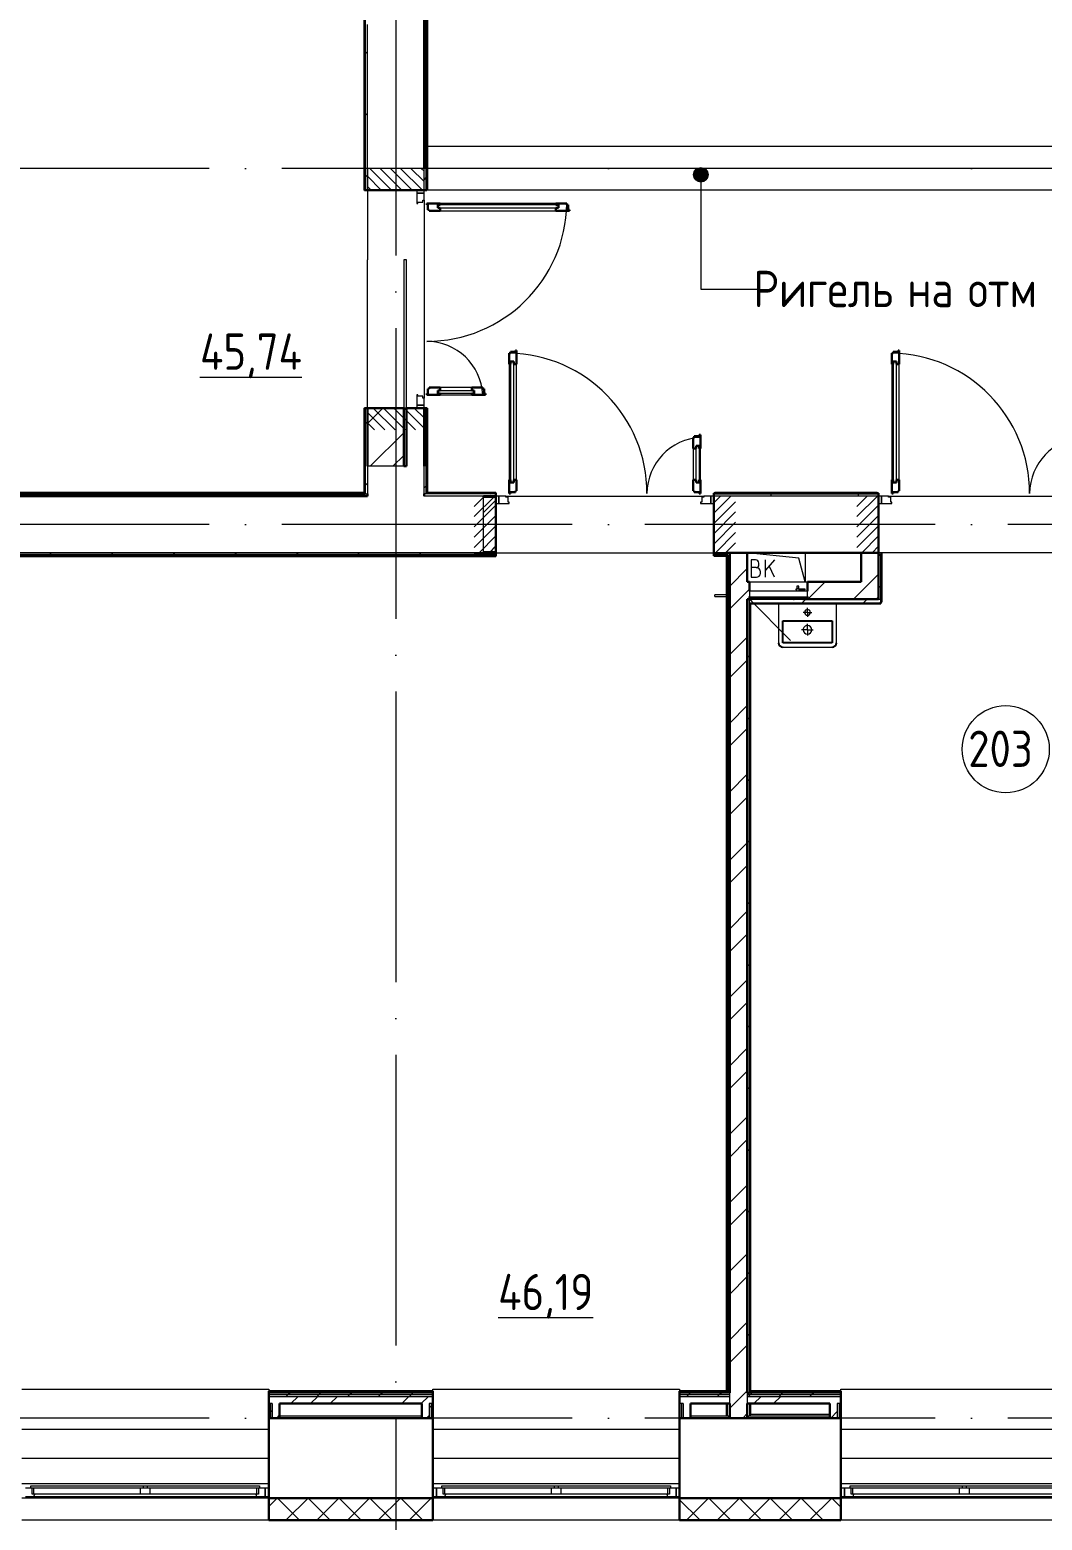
# Model space of a CAD drawing. Header units: millimetres. Extents: x -259793 to 503324, y -44556 to 93494.
# Drawn here: x 104316 to 111288, y -20938 to -10682 of the extents above; entities that cross this region are included whole.
import ezdxf

# ---------------------------------------------------------------- set-up
doc = ezdxf.new("R2010")
doc.units = ezdxf.units.MM
for name, pattern in [('ADSK_Линия сетки', [25, 20, -2.5, 0, -2.5]), ('ADSK_Сверху', [450, 300, -150]), ('ADSK_Штриховая_ш2 п1_5', [4.5, 3, -1.5])]:
    doc.linetypes.add(name, pattern=pattern)
for name, color, linetype, lineweight in [('_ Окна', 7, 'Continuous', 9), ('Аннотация', 7, 'Continuous', 18), ('Двери', 252, 'Continuous', 9), ('Линии', 7, 'Continuous', 9), ('Марки помещений', 252, 'Continuous', 20), ('Оборудование', 8, 'Continuous', 18), ('Ограждение', 252, 'Continuous', 9), ('Окна', 252, 'Continuous', 9), ('Оси', 252, 'Continuous', 9), ('Перекрытие', 252, 'Continuous', 18), ('Стены внутренние', 7, 'Continuous', 18), ('Стены наружные', 7, 'Continuous', 18), ('Стены штриховка', 7, 'Continuous', 9)]:
    doc.layers.add(name, color=color, linetype=linetype, lineweight=lineweight)
doc.layers.add('Двери открывание', color=7, linetype='Continuous', lineweight=9, true_color=0xc0c0c0)
doc.layers.add('Узлы', color=7, linetype='Continuous')
doc.styles.add('GOST Common_2', font='', dxfattribs={"width": 0.9, "height": 250})
doc.styles.get('GOST Common_2').set_extended_font_data('GOST type B')

# ---------------------------------------------------------------- blocks, each defined once
blk = doc.blocks.new('2 этаж')
at = {"layer": 'Аннотация', "lineweight": 9, "true_color": 0x636466}
h = blk.add_hatch(color=251, dxfattribs=at)
edge = h.paths.add_edge_path()
edge.add_arc((108927, -10083), 50, 0, 360)
at = {"layer": 'Двери', "lineweight": 18, "true_color": 0x636466}
h = blk.add_hatch(dxfattribs=at)
h.set_pattern_fill('FP_2', color=251, angle=-90, style=0, pattern_type=2)
h.set_pattern_definition([(315, (106826.006, -10814.253), (35.3553, 35.3553), [])])
h.paths.add_polyline_path([(106631, -11823), (106631, -11839), (107021, -11839), (107021, -11689), (106631, -11689)])
h.paths.add_polyline_path([(106631, -10189), (107021, -10189), (107021, -10039), (106631, -10039)])
h = blk.add_hatch(dxfattribs=at)
h.set_pattern_fill('FP_2', color=251, style=0, pattern_type=2)
h.set_pattern_definition([(45, (108141.006, -12489.253), (-35.3553, 35.3553), [])])
h.paths.add_polyline_path([(109150, -12684), (109166, -12684), (109166, -12294), (109016, -12294), (109016, -12684)])
h.paths.add_polyline_path([(107516, -12684), (107516, -12294), (107366, -12294), (107366, -12684)])
h = blk.add_hatch(dxfattribs=at)
h.set_pattern_fill('FP_2', color=251, style=0, pattern_type=2)
h.set_pattern_definition([(45, (110776.005, -12489.253), (-35.3553, 35.3553), [])])
h.paths.add_polyline_path([(111785, -12684), (111801, -12684), (111801, -12294), (111651, -12294), (111651, -12684)])
h.paths.add_polyline_path([(110151, -12684), (110151, -12294), (110001, -12294), (110001, -12684)])
at = {"color": 251, "lineweight": 18, "true_color": 0x636466}
for p, q in [((109601, -12720), (109246, -12684)), ((109646, -12684), (109646, -12884)), ((109303, -12732), (109273, -12732)), ((109273, -12732), (109273, -12852)), ((109307, -12786), (109273, -12786)), ((109327, -12766), (109327, -12756)), ((109337, -12826), (109337, -12816)), ((109433, -12732), (109373, -12804)), ((109373, -12852), (109373, -12732)), ((109433, -12852), (109397, -12775)), ((109646, -12884), (109601, -12720)), ((109273, -12852), (109310, -12852))]:
    blk.add_line(p, q, dxfattribs=at)
for centre, radius, start, end in [((109303, -12756), 23.3, 0, 90), ((109307, -12766), 20, 270, 0), ((109307, -12816), 30, 0, 90), ((109310, -12826), 26.7, 270, 0)]:
    blk.add_arc(centre, radius, start, end, dxfattribs=at)
at = {"layer": '_ Окна', "color": 251, "lineweight": 18, "true_color": 0x636466}
for p, q in [((104314, -19121), (104276, -19121)), ((104322, -19162), (104322, -19121)), ((104334, -19162), (104322, -19162)), ((104335, -19179), (104340, -19162)), ((105862, -19162), (105867, -19179)), ((105880, -19162), (105868, -19162)), ((105880, -19121), (105880, -19162)), ((105926, -19121), (105888, -19121)), ((105926, -19179), (105926, -19121)), ((107144, -19121), (107106, -19121)), ((107106, -19121), (107106, -19179)), ((107152, -19162), (107152, -19121)), ((107164, -19162), (107152, -19162)), ((107165, -19179), (107170, -19162)), ((108692, -19162), (108697, -19179)), ((108710, -19162), (108698, -19162)), ((108710, -19121), (108710, -19162)), ((108756, -19121), (108718, -19121)), ((108756, -19179), (108756, -19121)), ((109954, -19121), (109916, -19121)), ((109916, -19121), (109916, -19179)), ((109962, -19162), (109962, -19121)), ((109974, -19162), (109962, -19162)), ((109975, -19179), (109980, -19162)), ((104276, -19179), (104335, -19179)), ((105867, -19179), (105926, -19179)), ((107106, -19179), (107165, -19179)), ((108697, -19179), (108756, -19179)), ((109916, -19179), (109975, -19179))]:
    blk.add_line(p, q, dxfattribs=at)
at = {"layer": '_ Окна', "color": 251, "true_color": 0x636466}
for p, q in [((105951, -19121), (105926, -19121)), ((105926, -19121), (105926, -19179)), ((107106, -19121), (107081, -19121)), ((107106, -19179), (107106, -19121)), ((108781, -19121), (108756, -19121)), ((108756, -19121), (108756, -19179)), ((109916, -19121), (109891, -19121)), ((109916, -19179), (109916, -19121)), ((105926, -19179), (105951, -19179)), ((107081, -19179), (107106, -19179)), ((108756, -19179), (108781, -19179)), ((109891, -19179), (109916, -19179))]:
    blk.add_line(p, q, dxfattribs=at)
at = {"layer": 'Аннотация', "color": 251, "lineweight": 9, "true_color": 0x636466}
for p, q in [((108927, -10083), (108927, -10869)), ((108927, -10869), (109312, -10869))]:
    blk.add_line(p, q, dxfattribs=at)
blk.add_circle((108927, -10083), 50, dxfattribs=at)
at = {"layer": 'Двери', "color": 251, "linetype": 'ADSK_Штриховая_ш2 п1_5', "true_color": 0x636466}
for p, q in [((106631, -10039), (106631, -10189)), ((107021, -10189), (107021, -10039)), ((106631, -10189), (107021, -10189)), ((107021, -11689), (106631, -11689)), ((106631, -11689), (106631, -11839)), ((107021, -11839), (107021, -11689)), ((107516, -12294), (107366, -12294)), ((107516, -12684), (107516, -12294)), ((109166, -12294), (109016, -12294)), ((109016, -12294), (109016, -12684)), ((110151, -12294), (110001, -12294)), ((110151, -12684), (110151, -12294)), ((107366, -12684), (107516, -12684)), ((109016, -12684), (109166, -12684)), ((110001, -12684), (110151, -12684))]:
    blk.add_line(p, q, dxfattribs=at)
at = {"layer": 'Двери', "color": 251, "true_color": 0x636466}
for p, q in [((107021, -10189), (106971, -10189)), ((106971, -10189), (106971, -10209)), ((106971, -10209), (107021, -10209)), ((107021, -10209), (106971, -10209)), ((106971, -10209), (106971, -10281)), ((107021, -10209), (107021, -10189)), ((107021, -10258), (107021, -10209)), ((106971, -10281), (106979, -10281)), ((106979, -10281), (106979, -10272)), ((106979, -10272), (107013, -10272)), ((107013, -10272), (107013, -10258)), ((107013, -10258), (107021, -10258)), ((107115, -10290), (107115, -10311)), ((107947, -10290), (107115, -10290)), ((107115, -10311), (107947, -10311)), ((107929, -10281), (107133, -10281)), ((107133, -10331), (107929, -10331)), ((107947, -10311), (107947, -10290)), ((107617, -11368), (107617, -12200)), ((107638, -11368), (107617, -11368)), ((107638, -12200), (107638, -11368)), ((110252, -11368), (110252, -12200)), ((110273, -11368), (110252, -11368)), ((110273, -12200), (110273, -11368)), ((107608, -11386), (107608, -12182)), ((107658, -12182), (107658, -11386)), ((110243, -11386), (110243, -12182)), ((110293, -12182), (110293, -11386)), ((107115, -11567), (107367, -11567)), ((107115, -11588), (107115, -11567)), ((107367, -11588), (107115, -11588)), ((107349, -11547), (107133, -11547)), ((107367, -11567), (107367, -11588)), ((106979, -11597), (106971, -11597)), ((106971, -11597), (106971, -11669)), ((107021, -11669), (106971, -11669)), ((106971, -11669), (106971, -11689)), ((106971, -11669), (107021, -11669)), ((106971, -11689), (107021, -11689)), ((106979, -11606), (106979, -11597)), ((107013, -11606), (106979, -11606)), ((107013, -11620), (107013, -11606)), ((107021, -11620), (107013, -11620)), ((107021, -11669), (107021, -11620)), ((107021, -11689), (107021, -11669)), ((107133, -11597), (107349, -11597)), ((108874, -11966), (108874, -12182)), ((108894, -12200), (108894, -11948)), ((108894, -11948), (108915, -11948)), ((108915, -11948), (108915, -12200)), ((108924, -12182), (108924, -11966)), ((107617, -12200), (107638, -12200)), ((108915, -12200), (108894, -12200)), ((110252, -12200), (110273, -12200)), ((107516, -12294), (107516, -12344)), ((107536, -12294), (107516, -12294)), ((107536, -12344), (107536, -12294)), ((107585, -12294), (107536, -12294)), ((107536, -12294), (107536, -12344)), ((107585, -12302), (107585, -12294)), ((107599, -12302), (107585, -12302)), ((107599, -12336), (107599, -12302)), ((108947, -12302), (108933, -12302)), ((108933, -12302), (108933, -12336)), ((108947, -12294), (108947, -12302)), ((108996, -12294), (108947, -12294)), ((109016, -12294), (108996, -12294)), ((108996, -12294), (108996, -12344)), ((108996, -12344), (108996, -12294)), ((109016, -12344), (109016, -12294)), ((110151, -12294), (110151, -12344)), ((110171, -12294), (110151, -12294)), ((110171, -12344), (110171, -12294)), ((110220, -12294), (110171, -12294)), ((110171, -12294), (110171, -12344)), ((110220, -12302), (110220, -12294)), ((110234, -12302), (110220, -12302)), ((110234, -12336), (110234, -12302)), ((107516, -12344), (107536, -12344)), ((107536, -12344), (107608, -12344)), ((107608, -12336), (107599, -12336)), ((107608, -12344), (107608, -12336)), ((108933, -12336), (108924, -12336)), ((108924, -12336), (108924, -12344)), ((108924, -12344), (108996, -12344)), ((108996, -12344), (109016, -12344)), ((110151, -12344), (110171, -12344)), ((110171, -12344), (110243, -12344)), ((110243, -12336), (110234, -12336)), ((110243, -12344), (110243, -12336))]:
    blk.add_line(p, q, dxfattribs=at)
at = {"layer": 'Двери', "color": 251, "lineweight": 30, "true_color": 0x636466}
for p, q in [((107133, -10281), (107039, -10281)), ((107039, -10281), (107039, -10289)), ((107039, -10289), (107048, -10289)), ((107048, -10289), (107048, -10323)), ((107048, -10323), (107057, -10323)), ((107057, -10323), (107057, -10331)), ((107057, -10331), (107133, -10331)), ((107115, -10290), (107133, -10290)), ((107115, -10311), (107115, -10290)), ((107133, -10311), (107115, -10311)), ((107133, -10290), (107133, -10281)), ((107133, -10331), (107133, -10311)), ((108005, -10281), (107929, -10281)), ((107929, -10290), (107929, -10281)), ((107947, -10290), (107929, -10290)), ((107929, -10311), (107947, -10311)), ((107929, -10331), (107929, -10311)), ((107929, -10331), (108023, -10331)), ((107947, -10311), (107947, -10290)), ((108005, -10289), (108005, -10281)), ((108014, -10289), (108005, -10289)), ((108014, -10323), (108014, -10289)), ((108023, -10323), (108014, -10323)), ((108023, -10331), (108023, -10323)), ((107616, -11310), (107608, -11310)), ((107608, -11310), (107608, -11386)), ((107650, -11301), (107616, -11301)), ((107616, -11301), (107616, -11310)), ((107617, -11368), (107617, -11386)), ((107638, -11368), (107617, -11368)), ((107638, -11386), (107638, -11368)), ((107658, -11292), (107650, -11292)), ((107650, -11292), (107650, -11301)), ((107658, -11386), (107658, -11292)), ((110251, -11310), (110243, -11310)), ((110243, -11310), (110243, -11386)), ((110285, -11301), (110251, -11301)), ((110251, -11301), (110251, -11310)), ((110252, -11368), (110252, -11386)), ((110273, -11368), (110252, -11368)), ((110273, -11386), (110273, -11368)), ((110293, -11292), (110285, -11292)), ((110285, -11292), (110285, -11301)), ((110293, -11386), (110293, -11292)), ((107617, -11386), (107608, -11386)), ((107658, -11386), (107638, -11386)), ((110252, -11386), (110243, -11386)), ((110293, -11386), (110273, -11386)), ((107048, -11589), (107039, -11589)), ((107039, -11589), (107039, -11597)), ((107048, -11555), (107048, -11589)), ((107057, -11555), (107048, -11555)), ((107133, -11547), (107057, -11547)), ((107057, -11547), (107057, -11555)), ((107133, -11567), (107115, -11567)), ((107115, -11567), (107115, -11588)), ((107115, -11588), (107133, -11588)), ((107133, -11547), (107133, -11567)), ((107133, -11588), (107133, -11597)), ((107425, -11547), (107349, -11547)), ((107349, -11547), (107349, -11567)), ((107349, -11567), (107367, -11567)), ((107349, -11588), (107349, -11597)), ((107367, -11588), (107349, -11588)), ((107367, -11567), (107367, -11588)), ((107425, -11555), (107425, -11547)), ((107434, -11555), (107425, -11555)), ((107434, -11589), (107434, -11555)), ((107443, -11589), (107434, -11589)), ((107443, -11597), (107443, -11589)), ((107039, -11597), (107133, -11597)), ((107349, -11597), (107443, -11597)), ((108882, -11890), (108874, -11890)), ((108874, -11890), (108874, -11966)), ((108916, -11881), (108882, -11881)), ((108882, -11881), (108882, -11890)), ((108924, -11872), (108916, -11872)), ((108916, -11872), (108916, -11881)), ((108924, -11966), (108924, -11872)), ((108874, -11966), (108894, -11966)), ((108894, -11966), (108894, -11948)), ((108894, -11948), (108915, -11948)), ((108915, -11948), (108915, -11966)), ((108915, -11966), (108924, -11966)), ((107608, -12182), (107608, -12276)), ((107617, -12182), (107608, -12182)), ((107617, -12200), (107617, -12182)), ((107638, -12200), (107617, -12200)), ((107638, -12182), (107638, -12200)), ((107658, -12182), (107638, -12182)), ((107658, -12258), (107658, -12182)), ((108874, -12182), (108874, -12258)), ((108874, -12182), (108894, -12182)), ((108894, -12182), (108894, -12200)), ((108894, -12200), (108915, -12200)), ((108915, -12182), (108924, -12182)), ((108915, -12200), (108915, -12182)), ((108924, -12276), (108924, -12182)), ((110243, -12182), (110243, -12276)), ((110252, -12182), (110243, -12182)), ((110252, -12200), (110252, -12182)), ((110273, -12200), (110252, -12200)), ((110273, -12182), (110273, -12200)), ((110293, -12182), (110273, -12182)), ((110293, -12258), (110293, -12182)), ((107608, -12276), (107616, -12276)), ((107616, -12276), (107616, -12267)), ((107616, -12267), (107650, -12267)), ((107650, -12267), (107650, -12258)), ((107650, -12258), (107658, -12258)), ((108874, -12258), (108882, -12258)), ((108882, -12258), (108882, -12267)), ((108882, -12267), (108916, -12267)), ((108916, -12267), (108916, -12276)), ((108916, -12276), (108924, -12276)), ((110243, -12276), (110251, -12276)), ((110251, -12276), (110251, -12267)), ((110251, -12267), (110285, -12267)), ((110285, -12267), (110285, -12258)), ((110285, -12258), (110293, -12258))]:
    blk.add_line(p, q, dxfattribs=at)
at = {"layer": 'Двери открывание', "color": 251, "true_color": 0x636466}
for centre, radius, start, end in [((107039, -10263), 966, 270, 358.9323), ((107039, -11615), 386, 2.6728, 90), ((107590, -12276), 966, 0, 88.9323), ((110225, -12276), 966, 0, 88.9323), ((108942, -12276), 386, 92.6728, 180), ((111577, -12276), 386, 92.6728, 180)]:
    blk.add_arc(centre, radius, start, end, dxfattribs=at)
at = {"layer": 'Линии', "color": 251, "linetype": 'ADSK_Сверху', "ltscale": 100, "true_color": 0x636466}
for p, q in [((117881, -9889), (107016, -9889)), ((117881, -10189), (107016, -10189))]:
    blk.add_line(p, q, dxfattribs=at)
at = {"layer": 'Марки помещений', "color": 251, "true_color": 0x636466}
blk.add_circle((111026, -14036), 300, dxfattribs=at)
at = {"layer": 'Оборудование', "color": 251, "true_color": 0x636466}
for p, q in [((109588, -12914), (109588, -12931)), ((109601, -12914), (109588, -12914)), ((109601, -12931), (109601, -12914)), ((109261, -12949), (109261, -12986)), ((109661, -12949), (109261, -12949)), ((109261, -13004), (109544, -13287)), ((109262, -12987), (109660, -12987)), ((109268, -12987), (109268, -12996)), ((109269, -12997), (109653, -12997)), ((109280, -12999), (109280, -13004)), ((109280, -13004), (109642, -13004)), ((109565, -13004), (109565, -13006)), ((109565, -13006), (109569, -13006)), ((109629, -13006), (109569, -13006)), ((109590, -12934), (109581, -12934)), ((109581, -12934), (109581, -12939)), ((109581, -12939), (109590, -12939)), ((109585, -12933), (109585, -12949)), ((109604, -12933), (109585, -12933)), ((109588, -12931), (109586, -12933)), ((109601, -12931), (109588, -12931)), ((109645, -12934), (109599, -12934)), ((109599, -12939), (109645, -12939)), ((109603, -12933), (109601, -12931)), ((109604, -12949), (109604, -12933)), ((109629, -13006), (109633, -13006)), ((109633, -13006), (109633, -13004)), ((109642, -13004), (109642, -12999)), ((109645, -12939), (109645, -12934)), ((109654, -12996), (109654, -12987)), ((109661, -12986), (109661, -12949))]:
    blk.add_line(p, q, dxfattribs=at)
for points, knots in [([(109261, -12986), (109261, -12986), (109261, -12986), (109261, -12986), (109261, -12986), (109261, -12986), (109262, -12986), (109262, -12987), (109262, -12987), (109262, -12987)], [-1, -1, -1, -1, -0.833333, -0.666667, -0.5, -0.333333, -0.25, -0.166667, 0, 0, 0, 0]), ([(109268, -12996), (109268, -12996), (109268, -12997), (109268, -12997), (109268, -12997), (109268, -12997), (109268, -12997), (109269, -12997), (109269, -12997), (109269, -12997), (109269, -12997)], [-1, -1, -1, -1, -0.833333, -0.666667, -0.541667, -0.416667, -0.333333, -0.25, -0.166667, 0, 0, 0, 0]), ([(109278, -12997), (109279, -12997), (109279, -12997), (109279, -12997), (109279, -12997), (109279, -12998), (109280, -12998), (109280, -12998), (109280, -12998), (109280, -12998), (109280, -12998), (109280, -12999), (109280, -12999)], [-1, -1, -1, -1, -0.833333, -0.75, -0.666667, -0.583333, -0.5, -0.416667, -0.333333, -0.25, -0.166667, 0, 0, 0, 0]), ([(109642, -12999), (109642, -12999), (109642, -12998), (109642, -12998), (109642, -12998), (109642, -12998), (109642, -12998), (109643, -12998), (109643, -12997), (109643, -12997), (109643, -12997), (109643, -12997), (109644, -12997)], [0, 0, 0, 0, 0.166667, 0.25, 0.333333, 0.416667, 0.5, 0.583333, 0.666667, 0.75, 0.833333, 1, 1, 1, 1]), ([(109653, -12997), (109653, -12997), (109653, -12997), (109653, -12997), (109654, -12997), (109654, -12997), (109654, -12997), (109654, -12997), (109654, -12997), (109654, -12996), (109654, -12996)], [0, 0, 0, 0, 0.166667, 0.25, 0.333333, 0.416667, 0.541667, 0.666667, 0.833333, 1, 1, 1, 1]), ([(109660, -12987), (109660, -12987), (109660, -12987), (109660, -12986), (109661, -12986), (109661, -12986), (109661, -12986), (109661, -12986), (109661, -12986), (109661, -12986)], [0, 0, 0, 0, 0.166667, 0.25, 0.333333, 0.5, 0.666667, 0.833333, 1, 1, 1, 1])]:
    blk.add_open_spline(points, degree=3, knots=knots, dxfattribs=at)
at = {"layer": 'Ограждение', "color": 251, "true_color": 0x636466}
for p, q in [((107046, -10039), (107046, -5239)), ((106606, -5364), (106606, -10189)), ((107046, -10039), (107041, -10039)), ((107041, -10039), (107046, -10039)), ((107046, -10189), (107046, -10039)), ((106611, -10189), (106606, -10189)), ((107046, -10189), (107041, -10189)), ((106606, -11689), (106611, -11689)), ((106606, -11689), (106606, -12269)), ((107041, -11689), (107046, -11689)), ((107046, -12269), (107046, -11689)), ((106606, -12269), (100876, -12269)), ((106611, -12274), (106606, -12269)), ((107041, -12274), (107046, -12269)), ((107516, -12269), (107046, -12269)), ((107516, -12269), (107516, -12274)), ((109024, -12274), (109024, -12269)), ((110141, -12269), (109024, -12269)), ((110141, -12269), (110141, -12274)), ((102119, -12709), (107516, -12709)), ((107516, -12704), (107516, -12709)), ((110166, -12684), (110176, -12684)), ((110166, -12684), (110166, -12699)), ((110176, -12964), (110176, -12684)), ((109024, -12984), (109024, -12974)), ((109106, -12974), (109024, -12974)), ((109024, -12984), (109101, -12984)), ((109106, -12979), (109101, -12984)), ((109101, -12984), (109101, -18454)), ((110176, -12964), (110171, -12964)), ((109266, -13594), (109271, -13594)), ((109271, -18454), (109271, -13594)), ((104251, -18439), (105951, -18439)), ((105951, -18439), (105951, -18454)), ((107081, -18454), (107081, -18439)), ((107081, -18439), (108781, -18439)), ((108781, -18439), (108781, -18454)), ((109891, -18454), (109891, -18439)), ((109891, -18439), (111591, -18439)), ((109101, -18539), (109101, -18624)), ((109111, -18624), (109111, -18539)), ((109261, -18539), (109261, -18624)), ((109271, -18614), (109271, -18539)), ((109271, -18614), (109261, -18624)), ((109816, -18614), (109271, -18614)), ((104251, -18714), (105951, -18714)), ((107081, -18714), (108781, -18714)), ((109891, -18714), (111591, -18714)), ((104251, -18914), (105951, -18914)), ((107081, -18914), (108781, -18914)), ((109891, -18914), (111591, -18914)), ((104251, -19089), (105951, -19089)), ((107081, -19089), (108781, -19089)), ((109891, -19089), (111591, -19089))]:
    blk.add_line(p, q, dxfattribs=at)
at = {"layer": 'Окна', "color": 251, "true_color": 0x636466}
for p, q in [((104314, -19104), (105086, -19104)), ((104314, -19121), (104314, -19104)), ((105086, -19121), (104314, -19121)), ((104334, -19162), (104334, -19121)), ((105066, -19162), (104334, -19162)), ((105066, -19121), (105066, -19162)), ((105136, -19162), (105066, -19162)), ((105086, -19104), (105116, -19104)), ((105086, -19104), (105086, -19121)), ((105116, -19121), (105086, -19121)), ((105116, -19104), (105888, -19104)), ((105116, -19121), (105116, -19104)), ((105888, -19121), (105116, -19121)), ((105136, -19162), (105136, -19121)), ((105868, -19162), (105136, -19162)), ((105868, -19121), (105868, -19162)), ((105888, -19104), (105888, -19121)), ((107144, -19104), (107916, -19104)), ((107144, -19121), (107144, -19104)), ((107916, -19121), (107144, -19121)), ((107164, -19162), (107164, -19121)), ((107896, -19162), (107164, -19162)), ((107896, -19121), (107896, -19162)), ((107966, -19162), (107896, -19162)), ((107916, -19104), (107946, -19104)), ((107916, -19104), (107916, -19121)), ((107946, -19121), (107916, -19121)), ((107946, -19104), (108718, -19104)), ((107946, -19121), (107946, -19104)), ((108718, -19121), (107946, -19121)), ((107966, -19162), (107966, -19121)), ((108698, -19162), (107966, -19162)), ((108698, -19121), (108698, -19162)), ((108718, -19104), (108718, -19121)), ((109954, -19104), (110726, -19104)), ((109954, -19121), (109954, -19104)), ((110726, -19121), (109954, -19121)), ((109974, -19162), (109974, -19121)), ((110706, -19162), (109974, -19162)), ((110706, -19121), (110706, -19162)), ((110776, -19162), (110706, -19162)), ((110726, -19104), (110756, -19104)), ((110726, -19104), (110726, -19121)), ((110756, -19121), (110726, -19121)), ((110756, -19104), (111528, -19104)), ((110756, -19121), (110756, -19104)), ((111528, -19121), (110756, -19121)), ((110776, -19162), (110776, -19121)), ((111508, -19162), (110776, -19162)), ((104335, -19179), (105867, -19179)), ((107165, -19179), (108697, -19179)), ((109975, -19179), (111507, -19179))]:
    blk.add_line(p, q, dxfattribs=at)
at = {"layer": 'Оси', "color": 251, "linetype": 'ADSK_Линия сетки', "ltscale": 100, "true_color": 0x636466}
for p, q in [((106826, -1139), (106826, -32265)), ((170543, -10039), (93566, -10039)), ((170543, -12489), (93566, -12489)), ((170543, -18639), (93604, -18639))]:
    blk.add_line(p, q, dxfattribs=at)
at = {"layer": 'Перекрытие', "color": 251, "ltscale": 100, "true_color": 0x636466}
for p, q in [((112101, -10039), (107046, -10039)), ((106881, -11689), (106901, -11689)), ((109646, -12684), (109646, -12884))]:
    blk.add_line(p, q, dxfattribs=at)
at = {"layer": 'Стены внутренние', "color": 251, "true_color": 0x636466}
for p, q in [((107021, -10189), (107021, -10039)), ((106631, -10189), (106631, -10669)), ((107021, -10258), (107021, -11620)), ((106901, -10669), (106881, -10669)), ((106901, -11689), (106901, -10669)), ((106881, -12089), (106631, -12089)), ((106631, -12089), (106631, -12279)), ((107021, -12279), (107021, -12089)), ((107431, -12294), (107021, -12294)), ((107431, -12679), (107431, -12299)), ((107585, -12294), (108947, -12294)), ((110151, -12294), (109016, -12294)), ((110220, -12294), (111582, -12294)), ((107516, -12684), (109111, -12684)), ((111651, -12684), (110151, -12684)), ((105951, -19189), (104251, -19189)), ((108781, -19189), (107081, -19189)), ((111591, -19189), (109891, -19189)), ((105951, -19341), (104251, -19341)), ((108781, -19341), (107081, -19341)), ((111591, -19341), (109891, -19341))]:
    blk.add_line(p, q, dxfattribs=at)
at = {"layer": 'Стены внутренние', "color": 251, "lineweight": 30, "true_color": 0x636466}
for p, q in [((106631, -10189), (107021, -10189)), ((106901, -11689), (106901, -12089)), ((107021, -11689), (106901, -11689)), ((107021, -12089), (107021, -11689)), ((106901, -12089), (106881, -12089)), ((106631, -12279), (106631, -12294)), ((107021, -12294), (107021, -12279)), ((107431, -12299), (107431, -12294)), ((109016, -12294), (109016, -12684)), ((110151, -12684), (110151, -12294)), ((107431, -12684), (107431, -12679)), ((109246, -12684), (110031, -12684)), ((105951, -18639), (105951, -19341)), ((107006, -18639), (106026, -18639)), ((107081, -19341), (107081, -18639)), ((108781, -18639), (108781, -19341)), ((109126, -18639), (108856, -18639)), ((109816, -18639), (109246, -18639)), ((109891, -19341), (109891, -18639)), ((105951, -19189), (107081, -19189)), ((108781, -19189), (109891, -19189)), ((105951, -19341), (107081, -19341)), ((108781, -19341), (109891, -19341))]:
    blk.add_line(p, q, dxfattribs=at)
at = {"layer": 'Стены внутренние', "color": 251, "linetype": 'Continuous', "lineweight": 9, "true_color": 0x636466}
for p, q in [((105951, -19248), (106010, -19189)), ((106161, -19339), (106011, -19189)), ((106072, -19339), (106222, -19189)), ((106373, -19339), (106223, -19189)), ((106284, -19339), (106434, -19189)), ((106586, -19339), (106436, -19189)), ((106496, -19339), (106646, -19189)), ((106798, -19339), (106648, -19189)), ((106708, -19339), (106858, -19189)), ((107010, -19339), (106860, -19189)), ((106920, -19339), (107070, -19189)), ((107081, -19198), (107072, -19189)), ((108919, -19339), (108781, -19201)), ((108830, -19339), (108980, -19189)), ((109131, -19339), (108981, -19189)), ((109042, -19339), (109192, -19189)), ((109343, -19339), (109193, -19189)), ((109254, -19339), (109404, -19189)), ((109555, -19339), (109405, -19189)), ((109466, -19339), (109616, -19189)), ((109768, -19339), (109618, -19189)), ((109678, -19339), (109828, -19189)), ((109891, -19251), (109830, -19189)), ((108977, -19341), (108976, -19339)), ((109329, -19341), (109328, -19339)), ((109543, -19339), (109542, -19341))]:
    blk.add_line(p, q, dxfattribs=at)
at = {"layer": 'Стены наружные', "color": 251, "lineweight": 30, "true_color": 0x636466}
for p, q in [((107021, -3939), (107021, -10039)), ((107036, -10039), (107036, -4019)), ((107041, -10189), (107041, -4024)), ((106611, -5364), (106611, -10189)), ((106611, -10189), (106631, -10189)), ((107021, -10189), (107041, -10189)), ((106881, -11689), (106611, -11689)), ((106611, -11689), (106611, -12274)), ((106631, -11689), (106631, -12089)), ((106881, -12089), (106881, -11689)), ((107041, -11689), (107021, -11689)), ((107041, -12274), (107041, -11689)), ((100851, -12294), (106631, -12294)), ((106616, -12279), (100856, -12279)), ((106611, -12274), (100861, -12274)), ((106616, -12274), (106616, -12279)), ((107036, -12279), (107036, -12274)), ((107516, -12274), (107041, -12274)), ((107431, -12294), (107516, -12294)), ((107516, -12299), (107431, -12299)), ((107516, -12294), (107516, -12274)), ((107516, -12679), (107516, -12299)), ((110151, -12274), (109016, -12274)), ((109016, -12274), (109016, -12294)), ((110151, -12294), (110151, -12274)), ((102119, -12699), (107516, -12699)), ((102119, -12704), (107516, -12704)), ((107431, -12679), (107516, -12679)), ((107516, -12684), (107431, -12684)), ((107516, -12704), (107516, -12684)), ((109016, -12684), (109016, -12704)), ((109016, -12699), (109111, -12699)), ((109016, -12704), (109106, -12704)), ((109106, -12704), (109106, -18454)), ((109246, -12684), (109111, -12684)), ((109111, -18459), (109111, -12699)), ((109126, -12684), (109126, -18464)), ((109246, -12884), (109246, -12684)), ((110031, -12684), (110031, -12884)), ((110151, -12684), (110031, -12684)), ((110151, -12684), (110151, -13004)), ((110166, -12699), (110151, -12699)), ((110166, -12704), (110166, -12699)), ((110171, -12704), (110166, -12704)), ((110171, -13024), (110171, -12704)), ((109261, -12884), (109246, -12884)), ((109261, -12949), (109261, -12884)), ((110031, -12884), (109661, -12884)), ((109661, -12884), (109661, -12949)), ((109246, -18464), (109246, -13004)), ((109280, -13004), (109246, -13004)), ((109261, -13004), (109261, -12986)), ((110151, -13004), (109642, -13004)), ((109661, -12986), (109661, -13004)), ((110166, -13024), (110171, -13024)), ((110166, -13034), (110166, -13024)), ((109266, -18454), (109266, -13034)), ((109266, -13034), (110166, -13034)), ((107081, -18454), (105951, -18454)), ((105951, -18454), (105951, -18459)), ((105951, -18459), (105951, -18639)), ((107081, -18459), (107081, -18454)), ((107081, -18639), (107081, -18459)), ((109106, -18454), (108781, -18454)), ((108781, -18454), (108781, -18459)), ((108781, -18459), (108781, -18639)), ((109111, -18459), (109106, -18459)), ((109106, -18459), (109111, -18459)), ((109266, -18459), (109261, -18459)), ((109261, -18459), (109266, -18459)), ((109891, -18454), (109266, -18454)), ((109891, -18459), (109891, -18454)), ((109891, -18639), (109891, -18459)), ((106026, -18539), (107006, -18539)), ((106026, -18639), (106026, -18539)), ((107006, -18539), (107006, -18639)), ((108856, -18539), (109126, -18539)), ((108856, -18639), (108856, -18539)), ((109126, -18539), (109126, -18639)), ((109246, -18464), (109261, -18464)), ((109246, -18639), (109246, -18539)), ((109246, -18539), (109816, -18539)), ((109816, -18539), (109816, -18639)), ((105951, -18639), (106026, -18639)), ((107006, -18639), (107081, -18639)), ((108781, -18639), (108856, -18639)), ((109126, -18639), (109246, -18639)), ((109816, -18639), (109891, -18639))]:
    blk.add_line(p, q, dxfattribs=at)
at = {"layer": 'Стены наружные', "color": 251, "linetype": 'Continuous', "lineweight": 9, "true_color": 0x636466}
for p, q in [((106611, -9113), (106616, -9108)), ((107036, -9112), (107041, -9107)), ((106611, -9183), (106616, -9178)), ((107036, -9183), (107041, -9178)), ((106611, -9254), (106616, -9249)), ((106611, -9325), (106616, -9320)), ((106616, -9249), (106631, -9234)), ((107036, -9253), (107041, -9248)), ((107036, -9324), (107041, -9319)), ((106611, -9396), (106616, -9391)), ((107036, -9395), (107041, -9390)), ((106611, -9466), (106616, -9461)), ((106611, -9537), (106616, -9532)), ((107036, -9466), (107041, -9461)), ((107036, -9536), (107041, -9531)), ((106611, -9608), (106616, -9603)), ((107036, -9607), (107041, -9602)), ((106611, -9678), (106616, -9673)), ((106616, -9673), (106631, -9658)), ((107036, -9678), (107041, -9673)), ((106611, -9749), (106616, -9744)), ((106611, -9820), (106616, -9815)), ((107036, -9748), (107041, -9743)), ((107036, -9819), (107041, -9814)), ((106611, -9891), (106616, -9886)), ((107036, -9890), (107041, -9885)), ((106611, -9961), (106616, -9956)), ((106611, -10032), (106616, -10027)), ((107036, -9961), (107041, -9956)), ((107036, -10031), (107041, -10026)), ((106611, -10103), (106616, -10098)), ((106616, -10098), (106631, -10083)), ((107021, -10117), (107036, -10102)), ((107036, -10102), (107041, -10097)), ((106611, -10173), (106616, -10168)), ((107036, -10173), (107041, -10168)), ((106631, -11794), (106736, -11689)), ((106611, -11729), (106616, -11724)), ((106616, -11795), (106631, -11780)), ((107036, -11728), (107041, -11723)), ((107036, -11799), (107041, -11794)), ((106611, -11800), (106616, -11795)), ((106611, -11870), (106616, -11865)), ((106650, -12089), (106881, -11858)), ((107021, -11814), (107036, -11799)), ((107036, -11870), (107041, -11865)), ((106611, -11941), (106616, -11936)), ((107036, -11940), (107041, -11935)), ((106611, -12012), (106616, -12007)), ((106611, -12083), (106616, -12078)), ((106807, -12089), (106881, -12015)), ((107036, -12011), (107041, -12006)), ((107036, -12082), (107041, -12077)), ((106611, -12153), (106616, -12148)), ((106616, -12219), (106631, -12204)), ((107036, -12153), (107041, -12148)), ((104364, -12279), (104369, -12274)), ((104434, -12279), (104439, -12274)), ((104505, -12279), (104510, -12274)), ((104576, -12279), (104581, -12274)), ((104612, -12294), (104612, -12279)), ((104647, -12279), (104652, -12274)), ((104717, -12279), (104722, -12274)), ((104788, -12279), (104793, -12274)), ((104859, -12279), (104864, -12274)), ((104929, -12279), (104934, -12274)), ((105000, -12279), (105005, -12274)), ((105071, -12279), (105076, -12274)), ((105142, -12279), (105147, -12274)), ((105212, -12279), (105217, -12274)), ((105212, -12294), (105212, -12279)), ((105283, -12279), (105288, -12274)), ((105354, -12279), (105359, -12274)), ((105424, -12279), (105429, -12274)), ((105495, -12279), (105500, -12274)), ((105566, -12279), (105571, -12274)), ((105637, -12279), (105642, -12274)), ((105707, -12279), (105712, -12274)), ((105778, -12279), (105783, -12274)), ((105812, -12294), (105812, -12279)), ((105849, -12279), (105854, -12274)), ((105919, -12279), (105924, -12274)), ((105990, -12279), (105995, -12274)), ((106061, -12279), (106066, -12274)), ((106132, -12279), (106137, -12274)), ((106202, -12279), (106207, -12274)), ((106273, -12279), (106278, -12274)), ((106344, -12279), (106349, -12274)), ((106412, -12294), (106412, -12279)), ((106414, -12279), (106419, -12274)), ((106485, -12279), (106490, -12274)), ((106556, -12279), (106561, -12274)), ((106611, -12224), (106616, -12219)), ((107021, -12238), (107036, -12223)), ((107036, -12223), (107041, -12218)), ((107051, -12279), (107056, -12274)), ((107121, -12279), (107126, -12274)), ((107192, -12279), (107197, -12274)), ((107263, -12279), (107268, -12274)), ((107334, -12279), (107339, -12274)), ((107404, -12279), (107409, -12274)), ((107475, -12279), (107480, -12274)), ((109031, -12279), (109036, -12274)), ((109101, -12279), (109106, -12274)), ((109172, -12279), (109177, -12274)), ((109243, -12279), (109248, -12274)), ((109314, -12279), (109319, -12274)), ((109384, -12279), (109389, -12274)), ((109412, -12294), (109412, -12279)), ((109455, -12279), (109460, -12274)), ((109526, -12279), (109531, -12274)), ((109596, -12279), (109601, -12274)), ((109667, -12279), (109672, -12274)), ((109738, -12279), (109743, -12274)), ((109808, -12279), (109813, -12274)), ((109879, -12279), (109884, -12274)), ((109950, -12279), (109955, -12274)), ((110012, -12294), (110012, -12279)), ((110021, -12279), (110026, -12274)), ((110091, -12279), (110096, -12274)), ((107431, -12408), (107516, -12323)), ((104363, -12704), (104368, -12699)), ((104434, -12704), (104439, -12699)), ((104439, -12699), (104454, -12684)), ((104504, -12704), (104509, -12699)), ((104575, -12704), (104580, -12699)), ((104646, -12704), (104651, -12699)), ((104717, -12704), (104722, -12699)), ((104787, -12704), (104792, -12699)), ((104858, -12704), (104863, -12699)), ((104863, -12699), (104878, -12684)), ((104929, -12704), (104934, -12699)), ((104999, -12704), (105004, -12699)), ((105070, -12704), (105075, -12699)), ((105141, -12704), (105146, -12699)), ((105212, -12704), (105217, -12699)), ((105282, -12704), (105287, -12699)), ((105287, -12699), (105302, -12684)), ((105353, -12704), (105358, -12699)), ((105424, -12704), (105429, -12699)), ((105494, -12704), (105499, -12699)), ((105565, -12704), (105570, -12699)), ((105636, -12704), (105641, -12699)), ((105707, -12704), (105712, -12699)), ((105712, -12699), (105727, -12684)), ((105777, -12704), (105782, -12699)), ((105848, -12704), (105853, -12699)), ((105919, -12704), (105924, -12699)), ((105989, -12704), (105994, -12699)), ((106060, -12704), (106065, -12699)), ((106131, -12704), (106136, -12699)), ((106136, -12699), (106151, -12684)), ((106202, -12704), (106207, -12699)), ((106272, -12704), (106277, -12699)), ((106343, -12704), (106348, -12699)), ((106414, -12704), (106419, -12699)), ((106484, -12704), (106489, -12699)), ((106555, -12704), (106560, -12699)), ((106560, -12699), (106575, -12684)), ((106626, -12704), (106631, -12699)), ((106696, -12704), (106701, -12699)), ((106767, -12704), (106772, -12699)), ((106838, -12704), (106843, -12699)), ((106909, -12704), (106914, -12699)), ((106979, -12704), (106984, -12699)), ((106984, -12699), (106999, -12684)), ((107050, -12704), (107055, -12699)), ((107121, -12704), (107126, -12699)), ((107191, -12704), (107196, -12699)), ((107262, -12704), (107267, -12699)), ((107333, -12704), (107338, -12699)), ((107404, -12704), (107409, -12699)), ((107409, -12699), (107424, -12684)), ((107474, -12679), (107516, -12637)), ((107474, -12704), (107479, -12699)), ((109030, -12704), (109035, -12699)), ((109101, -12704), (109106, -12699)), ((109106, -12699), (109111, -12694)), ((109106, -12770), (109111, -12765)), ((109126, -12913), (109246, -12793)), ((110166, -12770), (110171, -12765)), ((109106, -12840), (109111, -12835)), ((109106, -12911), (109111, -12906)), ((109664, -13004), (109784, -12884)), ((110031, -12951), (110151, -12831)), ((110151, -12927), (110166, -12912)), ((110166, -12841), (110171, -12836)), ((110166, -12912), (110171, -12907)), ((109106, -12982), (109111, -12977)), ((109126, -13070), (109246, -12950)), ((109246, -12950), (109261, -12935)), ((109619, -13034), (109649, -13004)), ((109978, -13004), (110031, -12951)), ((110043, -13034), (110073, -13004)), ((110135, -13004), (110151, -12988)), ((110166, -12982), (110171, -12977)), ((109106, -13052), (109111, -13047)), ((109106, -13123), (109111, -13118)), ((109261, -13039), (109266, -13034)), ((109261, -13110), (109266, -13105)), ((109106, -13194), (109111, -13189)), ((109261, -13180), (109266, -13175)), ((109106, -13265), (109111, -13260)), ((109106, -13335), (109111, -13330)), ((109126, -13385), (109246, -13265)), ((109261, -13251), (109266, -13246)), ((109261, -13322), (109266, -13317)), ((109106, -13406), (109111, -13401)), ((109126, -13542), (109246, -13422)), ((109246, -13407), (109261, -13392)), ((109261, -13392), (109266, -13387)), ((109106, -13477), (109111, -13472)), ((109261, -13463), (109266, -13458)), ((109261, -13534), (109266, -13529)), ((109106, -13547), (109111, -13542)), ((109106, -13618), (109111, -13613)), ((109261, -13605), (109266, -13600)), ((109106, -13689), (109111, -13684)), ((109126, -13856), (109246, -13736)), ((109261, -13675), (109266, -13670)), ((109261, -13746), (109266, -13741)), ((109106, -13760), (109111, -13755)), ((109106, -13830), (109111, -13825)), ((109246, -13832), (109261, -13817)), ((109261, -13817), (109266, -13812)), ((109106, -13901), (109111, -13896)), ((109126, -14013), (109246, -13893)), ((109261, -13887), (109266, -13882)), ((109106, -13972), (109111, -13967)), ((109106, -14042), (109111, -14037)), ((109261, -13958), (109266, -13953)), ((109261, -14029), (109266, -14024)), ((109106, -14113), (109111, -14108)), ((109261, -14100), (109266, -14095)), ((109106, -14184), (109111, -14179)), ((109106, -14255), (109111, -14250)), ((109126, -14328), (109246, -14208)), ((109246, -14256), (109261, -14241)), ((109261, -14170), (109266, -14165)), ((109261, -14241), (109266, -14236)), ((109106, -14325), (109111, -14320)), ((109261, -14312), (109266, -14307)), ((109106, -14396), (109111, -14391)), ((109126, -14485), (109246, -14365)), ((109261, -14382), (109266, -14377)), ((109261, -14453), (109266, -14448)), ((109106, -14467), (109111, -14462)), ((109106, -14537), (109111, -14532)), ((109261, -14524), (109266, -14519)), ((109106, -14608), (109111, -14603)), ((109246, -14680), (109261, -14665)), ((109261, -14595), (109266, -14590)), ((109261, -14665), (109266, -14660)), ((109106, -14679), (109111, -14674)), ((109106, -14750), (109111, -14745)), ((109126, -14799), (109246, -14679)), ((109261, -14736), (109266, -14731)), ((109106, -14820), (109111, -14815)), ((109126, -14956), (109246, -14836)), ((109261, -14807), (109266, -14802)), ((109106, -14891), (109111, -14886)), ((109106, -14962), (109111, -14957)), ((109261, -14877), (109266, -14872)), ((109261, -14948), (109266, -14943)), ((109106, -15032), (109111, -15027)), ((109261, -15019), (109266, -15014)), ((109106, -15103), (109111, -15098)), ((109106, -15174), (109111, -15169)), ((109126, -15271), (109246, -15151)), ((109246, -15104), (109261, -15089)), ((109261, -15089), (109266, -15084)), ((109261, -15160), (109266, -15155)), ((109106, -15244), (109111, -15239)), ((109261, -15231), (109266, -15226)), ((109106, -15315), (109111, -15310)), ((109106, -15386), (109111, -15381)), ((109126, -15428), (109246, -15308)), ((109261, -15302), (109266, -15297)), ((109261, -15372), (109266, -15367)), ((109106, -15457), (109111, -15452)), ((109261, -15443), (109266, -15438)), ((109106, -15527), (109111, -15522)), ((109246, -15529), (109261, -15514)), ((109261, -15514), (109266, -15509)), ((109261, -15584), (109266, -15579)), ((109106, -15598), (109111, -15593)), ((109106, -15669), (109111, -15664)), ((109126, -15742), (109246, -15622)), ((109261, -15655), (109266, -15650)), ((109106, -15739), (109111, -15734)), ((109126, -15899), (109246, -15779)), ((109261, -15726), (109266, -15721)), ((109261, -15797), (109266, -15792)), ((109106, -15810), (109111, -15805)), ((109106, -15881), (109111, -15876)), ((109261, -15867), (109266, -15862)), ((109106, -15952), (109111, -15947)), ((109246, -15953), (109261, -15938)), ((109261, -15938), (109266, -15933)), ((109106, -16022), (109111, -16017)), ((109106, -16093), (109111, -16088)), ((109126, -16214), (109246, -16094)), ((109261, -16009), (109266, -16004)), ((109261, -16079), (109266, -16074)), ((109106, -16164), (109111, -16159)), ((109261, -16150), (109266, -16145)), ((109106, -16234), (109111, -16229)), ((109106, -16305), (109111, -16300)), ((109126, -16371), (109246, -16251)), ((109261, -16221), (109266, -16216)), ((109261, -16292), (109266, -16287)), ((109106, -16376), (109111, -16371)), ((109246, -16377), (109261, -16362)), ((109261, -16362), (109266, -16357)), ((109106, -16447), (109111, -16442)), ((109261, -16433), (109266, -16428)), ((109261, -16504), (109266, -16499)), ((109106, -16517), (109111, -16512)), ((109106, -16588), (109111, -16583)), ((109126, -16685), (109246, -16565)), ((109261, -16574), (109266, -16569)), ((109106, -16659), (109111, -16654)), ((109261, -16645), (109266, -16640)), ((109261, -16716), (109266, -16711)), ((109106, -16729), (109111, -16724)), ((109106, -16800), (109111, -16795)), ((109126, -16842), (109246, -16722)), ((109246, -16802), (109261, -16787)), ((109261, -16787), (109266, -16782)), ((109106, -16871), (109111, -16866)), ((109261, -16857), (109266, -16852)), ((109106, -16942), (109111, -16937)), ((109106, -17012), (109111, -17007)), ((109261, -16928), (109266, -16923)), ((109261, -16999), (109266, -16994)), ((109106, -17083), (109111, -17078)), ((109126, -17156), (109246, -17036)), ((109261, -17069), (109266, -17064)), ((109106, -17154), (109111, -17149)), ((109106, -17224), (109111, -17219)), ((109126, -17314), (109246, -17194)), ((109246, -17226), (109261, -17211)), ((109261, -17140), (109266, -17135)), ((109261, -17211), (109266, -17206)), ((109106, -17295), (109111, -17290)), ((109261, -17282), (109266, -17277)), ((109106, -17366), (109111, -17361)), ((109106, -17437), (109111, -17432)), ((109261, -17352), (109266, -17347)), ((109261, -17423), (109266, -17418)), ((109106, -17507), (109111, -17502)), ((109126, -17628), (109246, -17508)), ((109261, -17494), (109266, -17489)), ((109106, -17578), (109111, -17573)), ((109246, -17650), (109261, -17635)), ((109261, -17564), (109266, -17559)), ((109261, -17635), (109266, -17630)), ((109106, -17649), (109111, -17644)), ((109106, -17719), (109111, -17714)), ((109126, -17785), (109246, -17665)), ((109261, -17706), (109266, -17701)), ((109106, -17790), (109111, -17785)), ((109261, -17776), (109266, -17771)), ((109261, -17847), (109266, -17842)), ((109106, -17861), (109111, -17856)), ((109106, -17931), (109111, -17926)), ((109261, -17918), (109266, -17913)), ((109106, -18002), (109111, -17997)), ((109126, -18099), (109246, -17979)), ((109261, -17989), (109266, -17984)), ((109106, -18073), (109111, -18068)), ((109106, -18144), (109111, -18139)), ((109126, -18257), (109246, -18137)), ((109246, -18074), (109261, -18059)), ((109261, -18059), (109266, -18054)), ((109261, -18130), (109266, -18125)), ((109106, -18214), (109111, -18209)), ((109261, -18201), (109266, -18196)), ((109106, -18285), (109111, -18280)), ((109106, -18356), (109111, -18351)), ((109261, -18271), (109266, -18266)), ((109261, -18342), (109266, -18337)), ((105962, -18459), (105967, -18454)), ((106033, -18459), (106038, -18454)), ((106103, -18459), (106108, -18454)), ((106174, -18459), (106179, -18454)), ((106245, -18459), (106250, -18454)), ((106310, -18464), (106315, -18459)), ((106315, -18459), (106320, -18454)), ((106386, -18459), (106391, -18454)), ((106457, -18459), (106462, -18454)), ((106528, -18459), (106533, -18454)), ((106598, -18459), (106603, -18454)), ((106669, -18459), (106674, -18454)), ((106735, -18464), (106740, -18459)), ((106740, -18459), (106745, -18454)), ((106810, -18459), (106815, -18454)), ((106881, -18459), (106886, -18454)), ((106952, -18459), (106957, -18454)), ((107023, -18459), (107028, -18454)), ((108790, -18459), (108795, -18454)), ((108856, -18464), (108861, -18459)), ((108861, -18459), (108866, -18454)), ((108932, -18459), (108937, -18454)), ((109003, -18459), (109008, -18454)), ((109073, -18459), (109078, -18454)), ((109106, -18426), (109111, -18421)), ((109126, -18571), (109246, -18451)), ((109261, -18413), (109266, -18408)), ((109280, -18464), (109285, -18459)), ((109285, -18459), (109290, -18454)), ((109356, -18459), (109361, -18454)), ((109427, -18459), (109432, -18454)), ((109497, -18459), (109502, -18454)), ((109568, -18459), (109573, -18454)), ((109639, -18459), (109644, -18454)), ((109705, -18464), (109710, -18459)), ((109710, -18459), (109715, -18454)), ((109780, -18459), (109785, -18454)), ((109851, -18459), (109856, -18454)), ((106073, -18489), (106086, -18477)), ((106086, -18477), (106098, -18464)), ((106104, -18539), (106154, -18489)), ((106239, -18539), (106289, -18489)), ((106285, -18489), (106298, -18477)), ((106298, -18477), (106310, -18464)), ((106374, -18539), (106424, -18489)), ((106498, -18489), (106510, -18477)), ((106510, -18477), (106523, -18464)), ((106710, -18489), (106722, -18477)), ((106722, -18477), (106735, -18464)), ((106867, -18539), (106917, -18489)), ((106922, -18489), (106934, -18477)), ((106934, -18477), (106947, -18464)), ((107002, -18539), (107052, -18489)), ((107056, -18567), (107069, -18555)), ((107069, -18555), (107081, -18542)), ((108781, -18539), (108781, -18539)), ((108831, -18489), (108844, -18477)), ((108844, -18477), (108856, -18464)), ((109043, -18489), (109056, -18477)), ((109056, -18477), (109068, -18464)), ((109255, -18489), (109268, -18477)), ((109268, -18477), (109280, -18464)), ((109292, -18539), (109342, -18489)), ((109427, -18539), (109477, -18489)), ((109467, -18489), (109480, -18477)), ((109480, -18477), (109492, -18464)), ((109680, -18489), (109692, -18477)), ((109692, -18477), (109705, -18464)), ((105951, -18612), (105964, -18599)), ((105964, -18599), (105976, -18587)), ((106004, -18639), (106026, -18617)), ((107037, -18639), (107056, -18621)), ((109215, -18639), (109246, -18608)), ((109821, -18639), (109866, -18594))]:
    blk.add_line(p, q, dxfattribs=at)
at = {"layer": 'Стены наружные', "color": 251, "true_color": 0x636466}
for p, q in [((106631, -10189), (106631, -9049)), ((106631, -11689), (106631, -10669)), ((106881, -10669), (106881, -11689)), ((107431, -12684), (102119, -12684)), ((109111, -12684), (109016, -12684)), ((109261, -12884), (109661, -12884)), ((106026, -18624), (107006, -18624)), ((108856, -18624), (109119, -18624)), ((109119, -18639), (109119, -18624)), ((109254, -18624), (109816, -18624)), ((109254, -18639), (109254, -18624))]:
    blk.add_line(p, q, dxfattribs=at)
at = {"layer": 'Стены штриховка', "color": 251, "true_color": 0x636466}
for p, q in [((106616, -5364), (106616, -10189)), ((107036, -10039), (107021, -10039)), ((107036, -10189), (107036, -10039)), ((106616, -11689), (106616, -12274)), ((107036, -12274), (107036, -11689)), ((106616, -12279), (106631, -12279)), ((107516, -12279), (107021, -12279)), ((109016, -12279), (110151, -12279)), ((109111, -12699), (109111, -12684)), ((110166, -13024), (110166, -12704)), ((109261, -18459), (109261, -13004)), ((110151, -13004), (110166, -13004)), ((109266, -13034), (109261, -13034)), ((107081, -18459), (105951, -18459)), ((105951, -18459), (107081, -18459)), ((109106, -18459), (108781, -18459)), ((108781, -18459), (109106, -18459)), ((109111, -18459), (109126, -18459)), ((109891, -18459), (109266, -18459)), ((109266, -18459), (109891, -18459)), ((105951, -18464), (107081, -18464)), ((105951, -18477), (107081, -18477)), ((105951, -18489), (107081, -18489)), ((105976, -18539), (105951, -18539)), ((105964, -18539), (105964, -18639)), ((105976, -18539), (105976, -18639)), ((107081, -18539), (107056, -18539)), ((107056, -18539), (107056, -18639)), ((107069, -18539), (107069, -18639)), ((108781, -18464), (109126, -18464)), ((108781, -18477), (109126, -18477)), ((108781, -18489), (109126, -18489)), ((108806, -18539), (108781, -18539)), ((108794, -18539), (108794, -18639)), ((108806, -18539), (108806, -18639)), ((109126, -18539), (109126, -18464)), ((109246, -18464), (109246, -18539)), ((109246, -18477), (109891, -18477)), ((109246, -18489), (109891, -18489)), ((109261, -18464), (109891, -18464)), ((109891, -18539), (109866, -18539)), ((109866, -18539), (109866, -18639)), ((109879, -18539), (109879, -18639)), ((105953, -19265), (105951, -19265)), ((105953, -19265), (105953, -19339)), ((107081, -19265), (107079, -19265)), ((107079, -19339), (107079, -19265)), ((108783, -19265), (108781, -19265)), ((108783, -19265), (108783, -19339)), ((109891, -19265), (109889, -19265)), ((109889, -19339), (109889, -19265)), ((105953, -19339), (107079, -19339)), ((108783, -19339), (109889, -19339))]:
    blk.add_line(p, q, dxfattribs=at)
at = {"layer": 'Узлы', "color": 251, "lineweight": 9, "true_color": 0x636466}
for p, q in [((109461, -13034), (109461, -13304)), ((109661, -13094), (109631, -13094)), ((109661, -13094), (109661, -13064)), ((109661, -13094), (109661, -13124)), ((109661, -13094), (109691, -13094)), ((109861, -13304), (109861, -13034)), ((109661, -13214), (109621, -13214)), ((109661, -13214), (109661, -13174)), ((109661, -13214), (109661, -13254)), ((109661, -13214), (109701, -13214)), ((109491, -13334), (109661, -13334)), ((109661, -13334), (109831, -13334))]:
    blk.add_line(p, q, dxfattribs=at)
at = {"layer": 'Узлы', "color": 251, "true_color": 0x636466}
for p, q in [((109491, -13304), (109491, -13153)), ((109491, -13153), (109831, -13153)), ((109831, -13153), (109831, -13304)), ((109831, -13304), (109491, -13304))]:
    blk.add_line(p, q, dxfattribs=at)
at = {"layer": 'Узлы', "color": 251, "lineweight": 9, "true_color": 0x636466}
for centre, radius, start, end in [((109661, -13094), 20, 90, 180.0116), ((109661, -13094), 20, 180, 270), ((109661, -13094), 20, 0, 90), ((109661, -13094), 20, 270, 0), ((109661, -13214), 30, 90, 180.0077), ((109661, -13214), 30, 180, 270), ((109661, -13214), 30, 0, 90), ((109661, -13214), 30, 270, 0)]:
    blk.add_arc(centre, radius, start, end, dxfattribs=at)
at = {"layer": 'Узлы', "color": 251, "true_color": 0x636466}
for centre, start, end in [((109491, -13304), 180, 270), ((109831, -13304), 270, 0)]:
    blk.add_arc(centre, 30, start, end, dxfattribs=at)
at = {"layer": 'Аннотация', "color": 251, "true_color": 0x636466, "style": 'GOST Common_2', "width": 0.9}
for s, p in [('Ригель', (109289, -10994)), ('на', (110349, -10994)), ('отм', (110766, -10994))]:
    blk.add_text(s, height=250, dxfattribs=at).set_placement(p)
at = {"layer": 'Марки помещений', "color": 251, "true_color": 0x636466, "style": 'GOST Common_2', "width": 0.9}
for s, p in [('%%U45,74', (105478, -11425)), ('203', (110768, -14158)), ('%%U46,19', (107531, -17896))]:
    blk.add_text(s, height=250, dxfattribs=at).set_placement(p)

msp = doc.modelspace()

# ---------------------------------------------------------------- block references
msp.add_blockref('2 этаж', (10, -1596.55941))

doc.saveas('drawing.dxf')
